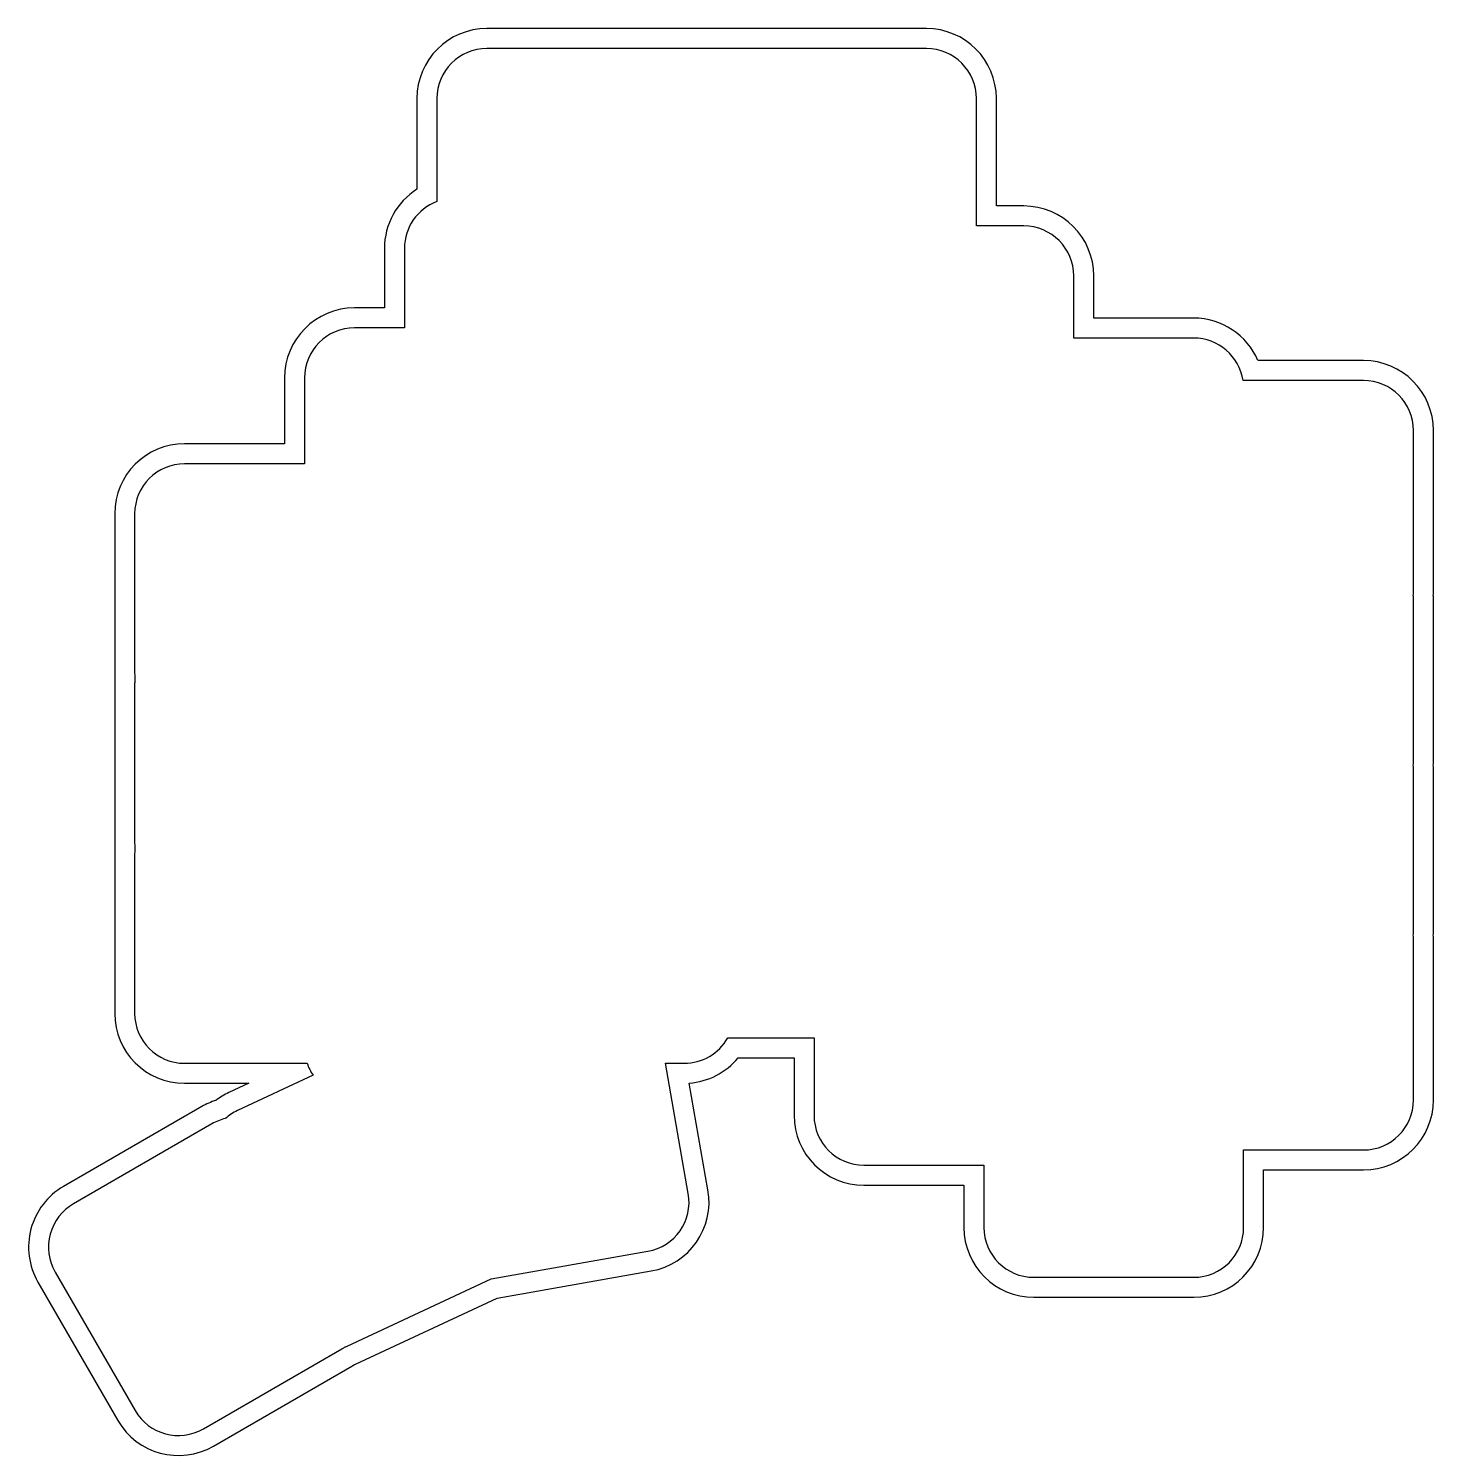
# Model space of a CAD drawing. Header units: millimetres. Extents: x 179 to 320, y -177 to -34.
import ezdxf

# ---------------------------------------------------------------- set-up
doc = ezdxf.new("R2010")
doc.units = ezdxf.units.MM

msp = doc.modelspace()

# ---------------------------------------------------------------- linework, layer by layer
for p, q in [((269.25, -33.77), (225.25, -33.77)), ((269.25, -35.77), (225.25, -35.77)), ((218.25, -40.77), (218.25, -49.86)), ((220.25, -40.77), (220.25, -51.09)), ((274.25, -53.53), (274.25, -40.77)), ((276.25, -51.53), (276.25, -40.77)), ((279, -51.53), (276.25, -51.53)), ((279, -53.53), (274.25, -53.53)), ((215, -55.77), (215, -61.73)), ((217, -55.77), (217, -63.73)), ((284, -64.75), (284, -58.53)), ((286, -62.75), (286, -58.53)), ((215, -61.73), (212, -61.73)), ((296, -62.75), (286, -62.75)), ((217, -63.73), (212, -63.73)), ((296, -64.75), (284, -64.75)), ((313, -67), (302.44, -67)), ((205, -68.73), (205, -75.33)), ((207, -68.73), (207, -77.33)), ((313, -69), (300.94, -69)), ((318, -90), (318, -74)), ((320, -90), (320, -74)), ((205, -75.33), (195, -75.33)), ((207, -77.33), (195, -77.33)), ((188, -82.33), (188, -98.33)), ((190, -82.33), (190, -98.33)), ((318, -107), (318, -91)), ((320, -107), (320, -91)), ((188, -99.33), (188, -115.33)), ((190, -99.33), (190, -115.33)), ((318, -124), (318, -108)), ((320, -124), (320, -108)), ((188, -116.33), (188, -132.33)), ((190, -116.33), (190, -132.33)), ((318, -141), (318, -125)), ((320, -141), (320, -125)), ((249.36, -134.78), (258, -134.78)), ((258, -134.78), (258, -142.53)), ((250.4, -136.78), (256, -136.78)), ((256, -136.78), (256, -142.53)), ((195, -137.33), (207.26, -137.33)), ((245.41, -150.35), (243.12, -137.33)), ((243.12, -137.33), (245, -137.33)), ((195, -139.33), (201.42, -139.33)), ((201.42, -139.33), (199.44, -140.25)), ((207.86, -138.53), (200.28, -142.06)), ((247.38, -150), (245.5, -139.31)), ((196.73, -141.66), (182.88, -149.66)), ((197.73, -143.39), (183.88, -151.39)), ((301, -146), (313, -146)), ((301, -153.75), (301, -146)), ((263, -147.53), (275, -147.53)), ((275, -147.53), (275, -153.75)), ((303, -148), (313, -148)), ((303, -153.75), (303, -148)), ((263, -149.53), (273, -149.53)), ((273, -149.53), (273, -153.75)), ((225.69, -158.91), (241.36, -156.14)), ((182.05, -158.22), (190.05, -172.08)), ((226.3, -160.83), (241.7, -158.11)), ((180.32, -159.22), (188.32, -173.08)), ((211.27, -165.63), (225.69, -158.91)), ((280, -158.75), (296, -158.75)), ((212.12, -167.44), (226.3, -160.83)), ((280, -160.75), (296, -160.75)), ((196.88, -173.91), (210.73, -165.91)), ((197.88, -175.64), (211.73, -167.64))]:
    msp.add_line(p, q)
for centre, radius, start, end in [((225.25, -40.77), 7, 90, 180), ((269.25, -40.77), 7, 0, 90), ((225.25, -40.77), 5, 90, 180), ((269.25, -40.77), 5, 0, 90), ((222, -55.77), 7, 122.3924, 180), ((222, -55.77), 5, 110.4873, 180), ((279, -58.53), 7, 0, 90), ((279, -58.53), 5, 0, 90), ((212, -68.73), 7, 90, 180), ((296, -69.75), 7, 23.1324, 90), ((212, -68.73), 5, 90, 180), ((296, -69.75), 5, 8.6269, 90), ((313, -74), 7, 0, 90), ((313, -74), 5, 0, 90), ((195, -82.33), 7, 90, 180), ((195, -82.33), 5, 90, 180), ((313, -90), 5, 354.2608, 360), ((313, -91), 5, 0, 5.7392), ((313, -90), 7, 355.904, 360), ((313, -91), 7, 0, 4.096), ((195, -98.33), 7, 180, 184.096), ((195, -98.33), 5, 180, 185.7392), ((195, -99.33), 7, 175.904, 180), ((195, -99.33), 5, 174.2608, 180), ((313, -107), 5, 354.2608, 360), ((313, -107), 7, 355.904, 360), ((313, -108), 5, 0, 5.7392), ((313, -108), 7, 0, 4.096), ((195, -115.33), 7, 180, 184.096), ((195, -115.33), 5, 180, 185.7392), ((195, -116.33), 7, 175.904, 180), ((195, -116.33), 5, 174.2608, 180), ((313, -124), 5, 354.2608, 360), ((313, -124), 7, 355.904, 360), ((313, -125), 5, 0, 5.7392), ((313, -125), 7, 0, 4.096), ((195, -132.33), 7, 180, 270), ((195, -132.33), 5, 180, 270), ((245, -132.33), 5, 270, 330.6594), ((245, -132.33), 7, 274.0643, 320.527), ((212, -135.73), 5, 198.6629, 214.0897), ((200.23, -147.72), 7, 107.4692, 120), ((202.4, -146.6), 7, 115, 127.5308), ((313, -141), 7, 270, 360), ((313, -141), 5, 270, 360), ((202.4, -146.6), 5, 115, 131.6138), ((263, -142.53), 7, 180, 270), ((263, -142.53), 5, 180, 270), ((200.23, -147.72), 5, 103.3862, 120), ((186.38, -155.72), 7, 120, 210), ((240.49, -151.22), 5, 280.0094, 370), ((240.49, -151.22), 7, 280, 370), ((186.38, -155.72), 5, 120, 210), ((280, -153.75), 7, 180, 270), ((280, -153.75), 5, 180, 270), ((296, -153.75), 7, 270, 360), ((296, -153.75), 5, 270, 360), ((241.01, -154.17), 4, 280, 280.0196), ((209.16, -161.1), 5, 291.5151, 295), ((208.23, -161.58), 5, 300, 303.4849), ((208.23, -161.58), 7, 300, 301.7711), ((209.16, -161.1), 7, 293.2289, 295), ((194.38, -169.58), 5, 210, 300), ((194.38, -169.58), 7, 210, 300)]:
    msp.add_arc(centre, radius, start, end)

doc.saveas('drawing.dxf')
